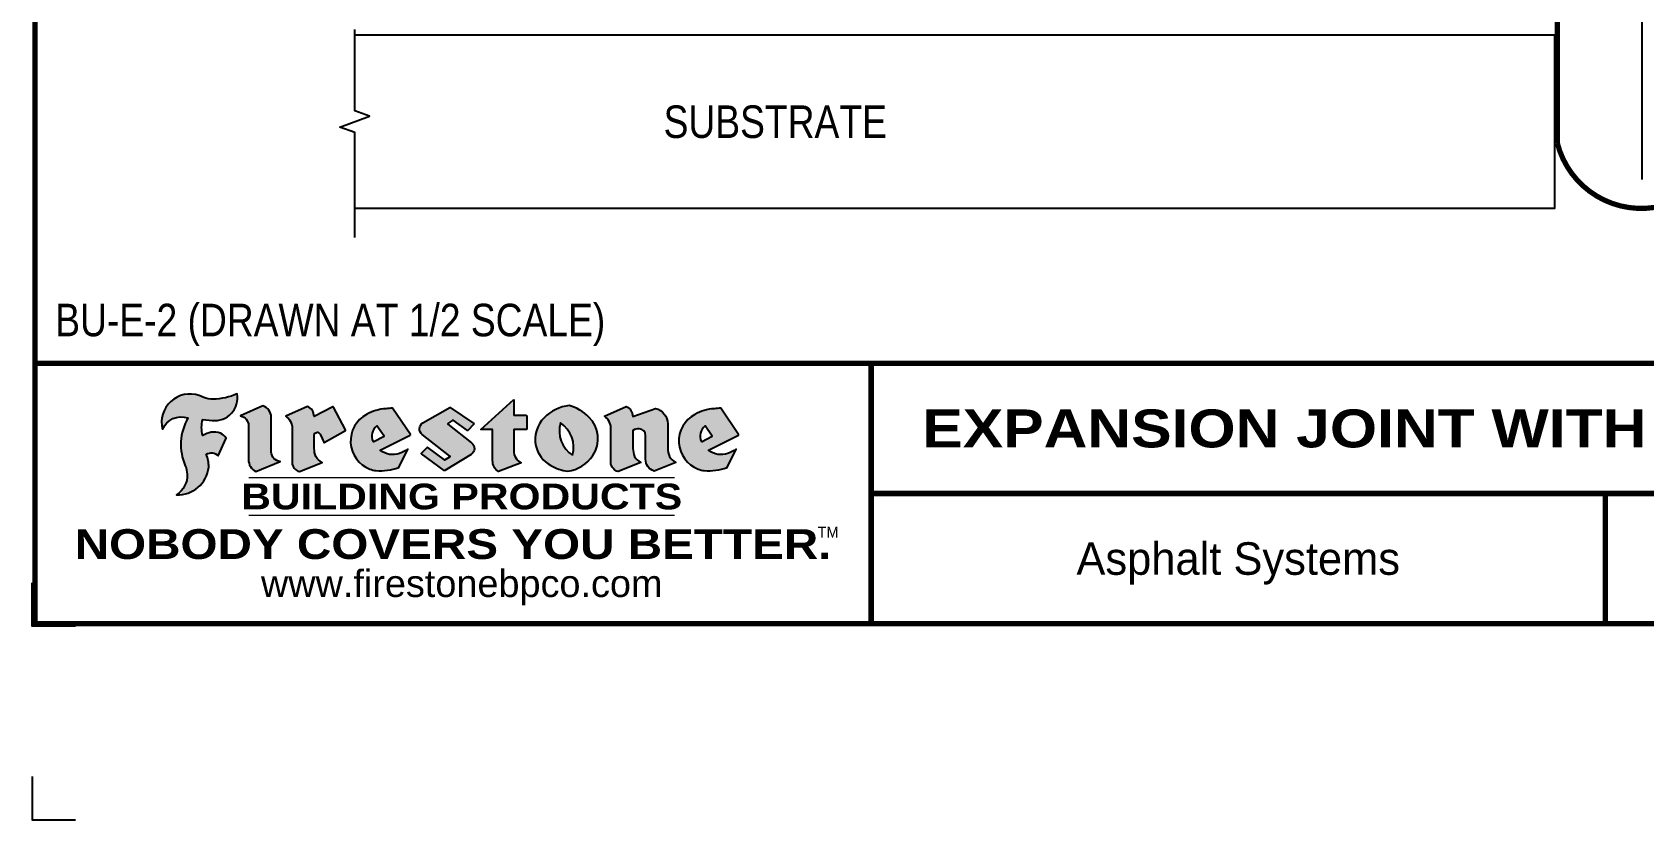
# Model space of a CAD drawing. Header units: inches. Extents: x -556 to -536, y -114.5 to -97.8.
# Drawn here: x -556 to -546.7, y -114.52 to -109.98 of the extents above; entities that cross this region are included whole.
import ezdxf
from ezdxf.enums import TextEntityAlignment as Align

# ---------------------------------------------------------------- set-up
doc = ezdxf.new("R2010")
doc.units = ezdxf.units.IN
doc.header["$MEASUREMENT"] = 0
doc.layers.get('0').update_dxf_attribs({"linetype": 'CONTINUOUS'})
doc.layers.get('DEFPOINTS').update_dxf_attribs({"linetype": 'CONTINUOUS'})
for name, color, linetype in [('FSBP-ACCESSORY-OTHER', 7, 'CONTINUOUS'), ('FSBP-ANNO-LABEL', 7, 'CONTINUOUS'), ('FSBP-MEMBRANE', 7, 'CONTINUOUS'), ('FSBP-SUBSTRATE-GENERIC', 9, 'CONTINUOUS'), ('FSBP-TTLB', 7, 'CONTINUOUS'), ('FSBP-TTLB-BORDER', 7, 'CONTINUOUS'), ('FSBP-TTLB-TEXT', 7, 'CONTINUOUS')]:
    doc.layers.add(name, color=color, linetype=linetype)
doc.styles.add('ARIAL', font='ARIAL.TTF')
doc.styles.add('ARIAL_BOLD', font='ariblk.TTF')
doc.styles.add('ARIAL_NAR', font='ARIALN.TTF')
doc.styles.add('BANKGOTHIC', font='bgothm.ttf')
doc.linetypes.add('BATTING', pattern='A,0.0001,-0.1,[134,ltypeshp.shx,S=0.1,R=0,X=-0.1,Y=0],-0.2,[134,ltypeshp.shx,S=0.1,R=180,X=0.1,Y=0],-0.1', length=0.4001)

# ---------------------------------------------------------------- blocks, each defined once
blk = doc.blocks.new('TTLB-ASPHALT_1')
at = {"layer": 'FSBP-TTLB-TEXT'}
h = blk.add_hatch(color=1, dxfattribs=at)
edge = h.paths.add_edge_path()
edge.add_arc((1.037309769669577, -0.1982514792917272), 0.1319107607348553, 264.0410451462098, 370.3106169565175)
edge.add_arc((1.027551646585692, 0.1214293576525733), 0.3273056962876235, 270.05058356628535, 295.23459397187514, ccw=False)
edge.add_arc((1.022801957313334, -0.06680179986895496), 0.1391656561713503, 249.3281275763668, 272.0749124149863, ccw=False)
edge.add_line((0.9736743133014443, -0.1970076156048179), (0.9474927838574558, -0.1852745150568325))
edge.add_arc((0.8939498971398336, -0.3394262635682139), 0.1631857907024099, 70.84590087378872, 194.3325259843273)
edge.add_arc((0.8444260109029358, -0.4259936440910792), 0.1179914261095279, 70.96950098067128, 156.9641407594482, ccw=False)
edge.add_arc((1.153141409296893, -0.4684497516079489), 0.3110405457095052, 150.323113748316, 203.2084295854517)
edge.add_arc((0.7562495500623072, -0.6412608153899839), 0.1218587156617311, 0.8849157075190988, 24.346689398949877, ccw=False)
edge.add_arc((0.749378166569727, -0.6475258110744306), 0.1289731377238325, -58.36655102076742, 3.6216782311386737, ccw=False)
edge.add_arc((0.825669902954445, -0.5792158350996175), 0.1783301886510355, 267.2205474105585, 354.1381621173521)
edge.add_arc((0.7903121048625223, -0.6011409294291781), 0.2127878929608591, 0.9996158580669169, 21.00503380861242)
edge.add_arc((1.018807122639402, -0.5666691048185157), 0.0513639566841585, 40.821177131732725, 125.52727787225791, ccw=False)
edge.add_line((1.057676976260041, -0.5330924682126437), (1.102776947655911, -0.4308018311949837))
edge.add_arc((1.040858222524662, -0.4699705673995993), 0.07326744446031509, 32.31675181867256, 66.31481236598174)
edge.add_arc((1.03226251882532, -0.5063316993097686), 0.1102246948011782, 69.8179132332389, 125.254734720681)
edge.add_arc((1.127708877207283, -0.3689593535312383), 0.1659710644737306, 164.1569669952081, 196.5811013160487, ccw=False)
edge.add_line((0.9680425188342383, -0.3236487780942383), (1.023615334387159, -0.3294494641845773))
h = blk.add_hatch(color=1, dxfattribs=at)
edge = h.paths.add_edge_path()
edge.add_line((1.275239419159561, -0.6223407783464694), (1.415345367376062, -0.5660418822574371))
edge.add_arc((1.421019305783972, -0.5090099247487814), 0.05731350411836947, 181.9717871001989, 264.31851000495806, ccw=False)
edge.add_line((1.363739737527226, -0.5109819325197265), (1.363412352251203, -0.3102363679013962))
edge.add_arc((1.294263659668758, -0.3103491388304036), 0.06914878453844908, 0.0934405599591014, 72.42834396969012)
edge.add_line((1.315139561173908, -0.2444268274366692), (1.186839444240604, -0.3024209471341379))
edge.add_arc((1.175246268095293, -0.3585110609420923), 0.05727567197445628, -0.017399788185912257, 78.322067691347, ccw=False)
edge.add_line((1.232521937428658, -0.3585284546236807), (1.232574268422297, -0.555126496687123))
edge.add_arc((1.305699496415485, -0.5558575689677241), 0.07312888236350451, 179.4272023230205, 245.3845503102953)
h = blk.add_hatch(color=1, dxfattribs=at)
edge = h.paths.add_edge_path()
edge.add_line((1.792026821926584, -0.3839679064720229), (1.722158956877934, -0.2518542302253621))
edge.add_arc((1.720119655279632, -0.2529327078887889), 0.002306916790721916, 27.87197133405528, 117.3766794470726)
edge.add_line((1.719058846382097, -0.250884159729182), (1.610638460368705, -0.3070279753467702))
edge.add_arc((1.547088841662969, -0.306102665849437), 0.06355635479880158, 359.165808011073, 425.8793658831422)
edge.add_line((1.573061729235633, -0.2480956029480268), (1.446879247402876, -0.3051325108639702))
edge.add_arc((1.407812067100195, -0.3703571330466247), 0.07602957263902092, -3.441403975725109, 59.07992244284969, ccw=False)
edge.add_line((1.483704536400296, -0.3749210150788969), (1.483704536400296, -0.5723838140635706))
edge.add_arc((1.540537465180449, -0.5682544061150878), 0.05698275005415228, 184.1557352478595, 255.3066498366543)
edge.add_line((1.526084036778343, -0.6233736605654059), (1.657291340682093, -0.570650514527486))
edge.add_arc((1.688298576827208, -0.502139038842401), 0.07520153584805701, 207.5160880841914, 245.649226723163, ccw=False)
edge.add_arc((1.721050197024908, -0.491448816845633), 0.1093332836229113, 179.4823365255141, 204.5537900001094, ccw=False)
edge.add_line((1.611721375809452, -0.4904610114968335), (1.611721375809452, -0.4126404716788983))
edge.add_arc((1.628589765097189, -0.4141592990360436), 0.01693662875851165, 28.356188110622497, 174.8549701683584, ccw=False)
edge.add_arc((1.627340435522399, -0.4197189881350454), 0.02111886817708033, 22.216893572439517, 40.10213956426492, ccw=False)
edge.add_line((1.646891420738257, -0.4117336534413738), (1.666638796144639, -0.4549750258192233))
edge.add_arc((1.668737246926753, -0.4540167099035415), 0.002306916790685597, 204.5451281842828, 299.6323508190067)
edge.add_line((1.669877862091766, -0.4560219186518992), (1.791128135493295, -0.3870515928837648))
edge.add_line((1.791128135493295, -0.3870515928837648), (1.792026821926584, -0.3839679064720229))
h = blk.add_hatch(color=1, dxfattribs=at)
h.paths.add_polyline_path([(2.063388732080512, -0.2583237030618903, 0.02524281661523788), (2.025024361750752, -0.2610532129309178, 0.1213611957758757), (1.901773912052249, -0.3008158885520373, 0.6151668103976068), (1.93274136141747, -0.6099060679591872, 0.05306812109568645), (1.967936229862175, -0.617865745600497, 0.1150932231766138), (2.099126721549737, -0.5994933789882708), (2.151195569562105, -0.4944891916583316, -0.08755405562188731), (2.104230609512001, -0.5187113292177372, -0.265591761123442), (1.992692314386659, -0.5010701623316862), (2.165347897647223, -0.4141184325909109, 0.4518949533370738), (2.166222728871162, -0.4107679608846269)])
h.paths.add_polyline_path([(2.014217313945437, -0.4188965037300676), (1.951113654018855, -0.4515330109460507, -0.3720533890450154), (1.973177450672722, -0.3607130665457561)], flags=16)
h = blk.add_hatch(color=1, dxfattribs=at)
edge = h.paths.add_edge_path()
edge.add_arc((2.260407392426799, -0.3775796671688738), 0.0415245022322573, 123.20805433950699, 232.2027298779723, ccw=False)
edge.add_line((2.237665217914071, -0.3428366421988329), (2.393535971665983, -0.2540943745380986))
edge.add_arc((2.394677353533154, -0.2560991469722467), 0.00230691679074142, 55.64644466176969, 119.65426054492929, ccw=False)
edge.add_line((2.395979141996861, -0.2541946229174954), (2.531809646140459, -0.3470380726374032))
edge.add_arc((2.530468902927936, -0.3489153772789848), 0.00230691679070047, -42.73110123842042, 54.46613537395791, ccw=False)
edge.add_line((2.532163440279987, -0.3504807552658491), (2.498457913851155, -0.3869673252714421))
edge.add_arc((2.496763376499132, -0.385401947284592), 0.002306916790673087, 233.75270768949161, 317.26889876139137, ccw=False)
edge.add_line((2.495399362263356, -0.38726241234572), (2.413849913492982, -0.3274738082119626))
edge.add_arc((2.412485899257177, -0.3293342732731332), 0.002306916790719977, 53.75270768979654, 124.4135619297866)
edge.add_line((2.41118211687575, -0.3274311136421062), (2.382933981293377, -0.346782838468144))
edge.add_arc((2.384237763674776, -0.3486859980991568), 0.002306916790694806, 124.4135619293765, 231.8459020253658)
edge.add_line((2.382812599816248, -0.3505000469010184), (2.519899969301207, -0.4581994452042721))
edge.add_arc((2.494247019847677, -0.4908523236374407), 0.0415245022322573, -55.21225898295228, 51.84590202520451, ccw=False)
edge.add_line((2.517938320565804, -0.5249552055672808), (2.364434947484597, -0.6179520922513717))
edge.add_arc((2.363239601923482, -0.6159790200102009), 0.002306916790727131, 233.2955624372974, 301.2087215702374, ccw=False)
edge.add_line((2.361860787187538, -0.6178285429225383), (2.231266621301074, -0.5204709167214361))
edge.add_arc((2.232647938930654, -0.518623262347532), 0.002306916790697738, 135.5134179846412, 233.2179869199849, ccw=False)
edge.add_line((2.231002150870836, -0.5170067083764565), (2.262839375599356, -0.4845937328397696))
edge.add_arc((2.264485163659231, -0.4862102868108593), 0.002306916790748635, 53.03528399994502, 135.5134179853723, ccw=False)
edge.add_line((2.265872365996302, -0.4843670465239001), (2.361834678328762, -0.5565872257804898))
edge.add_arc((2.363221880665748, -0.55474398549363), 0.00230691679062697, 233.0352840000717, 302.2362632414427)
edge.add_line((2.36445241715569, -0.5566953042850713), (2.39428499383348, -0.5378823484768844))
edge.add_arc((2.393054457343538, -0.5359310296853721), 0.002306916790685158, 302.2362632406162, 412.202729876843)
edge.add_line((2.394468296066179, -0.5341081404551886), (2.234958295420142, -0.4103916733127022))
h = blk.add_hatch(color=1, dxfattribs=at)
edge = h.paths.add_edge_path()
edge.add_line((2.763460561272041, -0.2072496393923444), (2.763460561272041, -0.2969520779963801))
edge.add_arc((2.765767478062685, -0.2969520779963943), 0.00230691679065842, 179.9999999996471, 269.9999999996471)
edge.add_line((2.765767478062685, -0.2992589947870528), (2.835417693520355, -0.2992589947870528))
edge.add_arc((2.835417693520355, -0.3015659115777538), 0.002306916790701052, 0, 90, ccw=False)
edge.add_line((2.837724610311056, -0.3015659115777538), (2.837724610311056, -0.3790761307453892))
edge.add_arc((2.835417693520355, -0.3790761307453749), 0.002306916790686842, 269.99999999964706, 359.99999999964706, ccw=False)
edge.add_line((2.835417693520355, -0.3813830475360618), (2.765767478062685, -0.3813830475360618))
edge.add_arc((2.765767478062685, -0.3836899643267202), 0.00230691679065842, 90.00000000035294, 180.0000000003529)
edge.add_line((2.763460561272041, -0.3836899643267344), (2.763460561272041, -0.5033995910642801))
edge.add_arc((2.836735953378934, -0.5071368822038522), 0.07337063740681407, 177.0802527808789, 245.3249543133826)
edge.add_line((2.806105814540615, -0.5738080530967267), (2.674529557384915, -0.6226036013049594))
edge.add_arc((2.708610405062075, -0.5642984087917995), 0.0675351734460605, 177.0345319916277, 239.69264280249, ccw=False)
edge.add_line((2.641165668230087, -0.560804539009709), (2.641165668230087, -0.3836899643267344))
edge.add_arc((2.638858751439443, -0.3836899643267202), 0.00230691679065842, 359.9999999996471, 449.999999999647)
edge.add_line((2.638858751439443, -0.3813830475360618), (2.572857950769389, -0.3813830475360618))
edge.add_line((2.572857950769389, -0.3813830475360618), (2.763460561272041, -0.2072496393923444))
h = blk.add_hatch(color=1, dxfattribs=at)
edge = h.paths.add_edge_path(flags=16)
edge.add_arc((2.940363509127394, -0.4847985213681483), 0.1684614578629417, 344.5558804047865, 417.0140046669545)
edge.add_arc((3.194458079644619, -0.3883534532477739), 0.1684614578629416, 164.5558804047865, 237.0140046669546)
edge = h.paths.add_edge_path()
edge.add_arc((3.069375116502187, -0.4399344555144893), 0.1828726885096673, 136.0914512150047, 191.213418978326)
edge.add_arc((3.064939550433394, -0.4318234379590393), 0.18031488047485, 194.0167254156723, 240.666373083186)
edge.add_arc((3.098047041778983, -0.3845058757092517), 0.2378525180183701, 239.2975390661776, 264.2889872773176)
edge.add_arc((3.048844782126224, -0.419023238379296), 0.203760689247156, 277.1986764832035, 326.503572961274)
edge.add_arc((3.077739326803538, -0.434104661646515), 0.1713748657917091, 325.3768876809903, 406.3828327799087)
edge.add_arc((3.011839488065931, -0.4896144380417837), 0.257194564585, 44.2846255351977, 73.82901434867308)
edge.add_arc((3.117152499586979, -0.4983433120546721), 0.2579560664039132, 97.50292863483669, 134.1039137579027)
h = blk.add_hatch(color=1, dxfattribs=at)
edge = h.paths.add_edge_path()
edge.add_line((3.322690228557462, -0.5721896537377091), (3.322690228557462, -0.3749210150788969))
edge.add_arc((3.24679775925739, -0.3703571330465678), 0.076029572638996, 356.5585960242387, 419.0799224428129)
edge.add_line((3.285864939560099, -0.3051325108639702), (3.412047421392799, -0.2480956029480268))
edge.add_arc((3.386074533820164, -0.3061026658494939), 0.06355635479883807, 0.3962622833877276, 65.87936588318718, ccw=False)
edge.add_line((3.449629368605429, -0.3056631084210863), (3.580526418688805, -0.2593848434574539))
edge.add_arc((3.555744121700968, -0.3530904070730259), 0.09692726601172152, 2.366977007666776, 75.18615851992018, ccw=False)
edge.add_line((3.652588689330287, -0.3490873311063041), (3.652588689330287, -0.4883770011386872))
edge.add_arc((3.761877549389567, -0.4914934052703757), 0.1093332836229049, 178.3666365323574, 204.5537900000422)
edge.add_arc((3.729125929191724, -0.502183627267101), 0.07520153584796149, 207.5160880841713, 245.2240541443095)
edge.add_line((3.697611150971852, -0.5704631245385627), (3.572585913552643, -0.6207021253773775))
edge.add_arc((3.595347186007587, -0.5526356419907756), 0.0717713151919874, 180.3328587115751, 251.51018566665869, ccw=False)
edge.add_line((3.523577081955409, -0.5530525936986663), (3.523577081955409, -0.4153032515383615))
edge.add_arc((3.486319529276869, -0.4148773504126382), 0.03725998689428563, 359.3450650296066, 449.0500281941025)
edge.add_arc((3.482769874121715, -0.4419622099033518), 0.06447454900600776, 86.29402372314017, 119.8211331593848)
edge.add_line((3.450707067966732, -0.3860252459975726), (3.450707067966732, -0.4904610114968335))
edge.add_arc((3.560035889182245, -0.4914488168456472), 0.1093332836229753, 179.4823365255069, 204.5537900001023)
edge.add_arc((3.527284268984403, -0.5021390388425004), 0.07520153584796385, 207.5160880841699, 245.6492267231416)
edge.add_line((3.496277032839316, -0.570650514527486), (3.365069728935509, -0.6233736605654059))
edge.add_arc((3.379502486061938, -0.5682868177318028), 0.05694615642555721, 183.9298782390169, 255.318496325343, ccw=False)
h = blk.add_hatch(color=1, dxfattribs=at)
h.paths.add_polyline_path([(3.957695472291277, -0.2583237030618903, 0.02524281661523822), (3.919331101961575, -0.2610532129309178, 0.1085638477195505), (3.807890832595604, -0.2939221658134414, 0.6425897848490651), (3.827048101628293, -0.6099060679591872, 0.05306812109569052), (3.862242970072884, -0.617865745600497, 0.1150932231766133), (3.993433461760503, -0.5994933789882708), (4.045502309772871, -0.4944891916583316, -0.08755405562189084), (3.998537349722767, -0.5187113292177372, -0.2655917611234366), (3.886999054597368, -0.5010701623316862), (4.059654637857989, -0.4141184325909109, 0.4518949533370731), (4.060529469081928, -0.4107679608846269)])
h.paths.add_polyline_path([(3.90852405415626, -0.4188965037300676), (3.845420394229677, -0.4515330109460507, -0.3720533890450147), (3.867484190883488, -0.3607130665457561)], flags=16)
at = {"layer": 'DEFPOINTS', "color": 1}
blk.add_lwpolyline([(0.234375, -1.515625), (-0.015625, -1.515625), (-0.015625, -1.265625)], dxfattribs=at)
at = {"layer": 'DEFPOINTS', "linetype": 'Continuous', "ltscale": 1.75}
blk.add_lwpolyline([(-0.015625, -2.380833333333342), (-0.015625, -2.630833333333342), (0.234375, -2.630833333333342)], dxfattribs=at)
at = {"layer": 'FSBP-TTLB', "const_width": 0.03125}
for points in [[(0, 0), (0, -1.5), (20, -1.5), (20, 0), (0, 0)], [(4.825208527206769, 0), (4.825208527206769, -0.75)], [(4.825208527206769, -0.75), (14.84028770518938, -0.75)], [(4.825208527206769, -0.75), (4.825208527206769, -1.5)]]:
    blk.add_lwpolyline(points, dxfattribs=at)
at = {"layer": 'FSBP-TTLB-BORDER', "const_width": 0.03125}
blk.add_lwpolyline([(20, 0), (20, 13), (0, 13), (0, 0)], dxfattribs=at)
at = {"layer": 'FSBP-TTLB-TEXT', "color": 1}
blk.add_line((0.7358432058323388, -0.379822754145593), (0.7358432058323388, -0.379822754145593), dxfattribs=at)
for points in [[(1.023615323725323, -0.3294494630716969, 0.5000510906601082), (1.167090420776901, -0.1746414942047778, -0.1103304102359608), (1.027840608309816, -0.2058762110801382, -0.09957876667165425), (0.9736743133014443, -0.1970076156048179), (0.9474927838574558, -0.1852745150568325, 0.5978159689075124), (0.7358432058323388, -0.379822754145593, -0.3938834584182213), (0.8828996422548698, -0.3144510229727047, 0.2349406564350952), (0.86727108227484, -0.5910237178633082, -0.1027304183841549), (0.8780937320133262, -0.6393788197974146, -0.2772692352614086), (0.8170223912655956, -0.7573362346216896, 0.3985429150902959), (1.003067614090241, -0.5974286950643517, 0.0875124847930418), (0.9889600163401155, -0.5248671157293501, -0.3874031597924062), (1.057676976260041, -0.5330924682126437), (1.102776947655911, -0.4308018311949837, 0.1494423498871741), (1.07029056398062, -0.4028746979725923, 0.2467195073738216), (0.9686394281704906, -0.4163228904100862, -0.1424285161541127), (0.9680425188342383, -0.3236487780942383), (1.023615334387159, -0.3294494641845773)], [(2.166222728871162, -0.4107679608846269), (2.063388732080512, -0.2583237030618903, 0.02524281661523788), (2.025024361750752, -0.2610532129309178, 0.1085638477195265), (1.913584092384895, -0.2939221658134414, 0.6425897848491228), (1.93274136141747, -0.6099060679591872, 0.05306812109568648), (1.967936229862175, -0.617865745600497, 0.1150932231766137), (2.099126721549737, -0.5994933789882708), (2.151195569562105, -0.4944891916583316, -0.0875540556218873), (2.104230609512001, -0.5187113292177372, -0.2655917611234418), (1.992692314386659, -0.5010701623316862), (2.165347897647223, -0.4141184325909109)], [(2.763460561272041, -0.2072496393923444), (2.763460561272041, -0.2969520779963801, 0.4142135623730958), (2.765767478062685, -0.2992589947870528), (2.835417693520355, -0.2992589947870528, -0.414213562373095), (2.837724610311056, -0.3015659115777538), (2.837724610311056, -0.3790761307453892, -0.4142135623730938), (2.835417693520355, -0.3813830475360618), (2.765767478062685, -0.3813830475360618, 0.4142135623730958), (2.763460561272041, -0.3836899643267344), (2.763460561272041, -0.5033995910642801, 0.3068985753588853), (2.806105814540615, -0.5738080530967267), (2.674529557384915, -0.6226036013049594, -0.2804194150632976), (2.641165668230087, -0.560804539009709), (2.641165668230087, -0.3836899643267344, 0.414213562373095), (2.638858751439443, -0.3813830475360618), (2.572857950769389, -0.3813830475360618), (2.763460561272041, -0.2072496393923444)], [(4.060529469081928, -0.4107679608846269), (3.957695472291277, -0.2583237030618903, 0.02524281661523788), (3.919331101961575, -0.2610532129309178, 0.1085638477195265), (3.807890832595604, -0.2939221658134414, 0.6425897848491228), (3.827048101628293, -0.6099060679591872, 0.05306812109568648), (3.862242970072884, -0.617865745600497, 0.1150932231766137), (3.993433461760503, -0.5994933789882708), (4.045502309772871, -0.4944891916583316, -0.0875540556218873), (3.998537349722767, -0.5187113292177372, -0.2655917611234418), (3.886999054597368, -0.5010701623316862), (4.059654637857989, -0.4141184325909109)], [(4.059654637857989, -0.4141184325909109, 0.4518949533370731), (4.060529469081928, -0.4107679608846269, 0.4518949533370731)]]:
    blk.add_lwpolyline(points, format="xyb", dxfattribs=at)
for points in [[(1.275239419159561, -0.6223407783464694), (1.415345367376062, -0.5660418822574371, -0.3756100036733062), (1.363739737527226, -0.5109819325197265), (1.363412352251203, -0.3102363679013962, 0.3265360292958048), (1.315139561173908, -0.2444268274366692), (1.186839444240604, -0.3024209471341379, -0.3557863980845349), (1.232521937428658, -0.3585284546236807), (1.232574268422297, -0.555126496687123, 0.2960110723418457)], [(1.792026821926584, -0.3839679064720229), (1.722158956877934, -0.2518542302253621, 0.4116839150163434), (1.719058846382097, -0.250884159729182), (1.610638460368705, -0.3070279753467702, 0.2996033003794034), (1.573061729235633, -0.2480956029480268), (1.446879247402876, -0.3051325108639702, -0.2797757560995365), (1.483704536400296, -0.3749210150788969), (1.483704536400296, -0.5723838140635706, 0.320828638474519), (1.526084036778343, -0.6233736605654059), (1.657291340682093, -0.570650514527486, -0.1679398621276611), (1.621603752698661, -0.5368819723450571, -0.1098333365370753), (1.611721375809452, -0.4904610114968335), (1.611721375809452, -0.4126404716788983, -0.743334502655012), (1.64349420176768, -0.4061152228778298, -0.07819791644735608), (1.646891420738257, -0.4117336534413738), (1.666638796144639, -0.4549750258192233, 0.4404648714563479), (1.669877862091766, -0.4560219186518992), (1.791128135493295, -0.3870515928837648)], [(2.234958295420142, -0.4103916733127022, -0.5150044486718882), (2.237665217914071, -0.3428366421988329), (2.393535971665983, -0.2540943745380986, -0.2867822934100265), (2.395979141996861, -0.2541946229174954), (2.531809646140459, -0.3470380726374032, -0.4515027974650387), (2.532163440279987, -0.3504807552658491), (2.498457913851155, -0.3869673252714421, -0.3814439164929681), (2.495399362263356, -0.38726241234572), (2.413849913492982, -0.3274738082119626, 0.3184718635035665), (2.41118211687575, -0.3274311136421062), (2.382933981293377, -0.346782838468144, 0.5064094529656681), (2.382812599816248, -0.3505000469010184), (2.519899969301207, -0.4581994452042721, -0.5043597839115849), (2.517938320565804, -0.5249552055672808), (2.364434947484597, -0.6179520922513717, -0.3053163970316367), (2.361860787187538, -0.6178285429225383), (2.231266621301074, -0.5204709167214361, -0.4541703869768119), (2.231002150870836, -0.5170067083764565), (2.262839375599356, -0.4845937328397696, -0.3762644290664977), (2.265872365996302, -0.4843670465239001), (2.361834678328762, -0.5565872257804898, 0.3114700032088108), (2.36445241715569, -0.5566953042850713), (2.39428499383348, -0.5378823484768844, 0.520381097387146), (2.394468296066179, -0.5341081404551886)], [(2.937624918725987, -0.3131105398334029, 0.2452625673097023), (2.889993533867141, -0.4754966266250307, 0.2064059665179019), (2.976604338974084, -0.5890186876871866, 0.1094800500670344), (3.074378098474654, -0.6211778035979165, 0.2185147641853038), (3.218764944843201, -0.5314757029352819, 0.3689489483072479), (3.195959963110113, -0.3100352223135445, 0.1296305888694145), (3.0834694040758, -0.242595816912754, 0.1610736375384317)], [(3.322690228557462, -0.5721896537377091), (3.322690228557462, -0.3749210150788969, 0.2797757560995341), (3.285864939560099, -0.3051325108639702), (3.412047421392799, -0.2480956029480268, -0.2937618496109166), (3.449629368605429, -0.3056631084210863), (3.580526418688805, -0.2593848434574539, -0.3288760160581939), (3.652588689330287, -0.3490873311063041), (3.652588689330287, -0.4883770011386872, 0.114762897203527), (3.662431105063263, -0.536926560769686, 0.166032965990522), (3.697611150971852, -0.5704631245385627), (3.572585913552643, -0.6207021253773775, -0.3209557512194564), (3.523577081955409, -0.5530525936986663), (3.523577081955409, -0.4153032515383615, 0.4127061514896111), (3.48693727661589, -0.3776224848030694, 0.1473421876160361), (3.450707067966732, -0.3860252459975726), (3.450707067966732, -0.4904610114968335, 0.1098333365370753), (3.460589444855941, -0.5368819723450855, 0.1679398621276611), (3.496277032839316, -0.570650514527486), (3.365069728935509, -0.6233736605654059, -0.3219729545308964), (3.322690228557462, -0.5721896537377091, 29.1476284739)], [(1.951113654018855, -0.4515330109460507), (2.014217313945437, -0.4188965037300676), (1.973177450672722, -0.3607130665457561, 0.3720533890450154)], [(3.10274193015772, -0.5296595419651595, 0.3271311138286319), (3.032079658614293, -0.3434924326507627, 0.3271311138286322)], [(3.845420394229677, -0.4515330109460507), (3.90852405415626, -0.4188965037300676), (3.867484190883488, -0.3607130665457561, 0.3720533890450154)]]:
    blk.add_lwpolyline(points, format="xyb", close=True, dxfattribs=at)
at = {"layer": 'FSBP-TTLB-TEXT'}
for points, const_width in [([(1.233926579809207, -0.6584455781731435), (3.691229482685259, -0.6584455781731577)], 0.0078125), ([(9.061522829276782, -0.75), (9.061522829276782, -1.5)], 0.03125), ([(1.233926579809207, -0.8761560960495984), (3.691229482685259, -0.8761560960495842)], 0.0078125)]:
    blk.add_lwpolyline(points, dxfattribs=dict(at, const_width=const_width))
at = {"layer": 'FSBP-TTLB-TEXT', "color": 1}
for centre, start, end in [((1.789987520328282, -0.3850463841354355), 299.6323508193319, 27.87197133380463), ((2.164310260790558, -0.412058050385383), 296.7304547840455, 34.00233684987403)]:
    blk.add_arc(centre, 0.00230691679068068, start, end, dxfattribs=at)
at = {"layer": 'FSBP-TTLB-TEXT', "lineweight": 18, "style": 'ARIAL_BOLD'}
blk.add_text('BUILDING PRODUCTS', height=0.1484375, dxfattribs=at).set_placement((2.462578031247233, -0.7673008371113639), align=Align.MIDDLE_CENTER)
at = {"layer": 'FSBP-TTLB-TEXT', "color": 1}
for s, height, style, p in [('NOBODY COVERS YOU BETTER.', 0.171875, 'ARIAL_BOLD', (2.412604263603384, -1.041650450587369)), ('TM', 0.0625, 'BANKGOTHIC', (4.576671173373001, -0.9725745042934193))]:
    blk.add_text(s, height=height, dxfattribs=dict(at, style=style)).set_placement(p, align=Align.MIDDLE_CENTER)
at = {"layer": 'FSBP-TTLB-TEXT'}
for s, height, style, p in [('Asphalt Systems', 0.1875, 'BANKGOTHIC', (6.943365678241776, -1.125)), ('www.firestonebpco.com', 0.15625, 'ARIAL', (2.462578031247233, -1.268657306740124))]:
    blk.add_text(s, height=height, dxfattribs=dict(at, style=style)).set_placement(p, align=Align.MIDDLE_CENTER)
for tag, height, style, p in [('DETAIL_DESCP_LINE_1', 0.21875, 'ARIAL_BOLD', (9.832748116198076, -0.375)), ('ISSUE_REV_DATE', 0.21875, 'ARIAL', (15.84069633627263, -0.7282559425942452)), ('DETAIL_NUMBER', 0.4375, 'ARIAL', (18.42055248367797, -0.8931630692489421))]:
    blk.add_attdef(tag, text='', height=height, dxfattribs=dict(at, style=style)).set_placement(p, align=Align.MIDDLE_CENTER)
at = {"layer": 'FSBP-TTLB-TEXT', "style": 'ARIAL'}
blk.add_attdef('ACCPT_SYSTEMS', text='', height=0.21875, dxfattribs=at).set_placement((11.49438170418193, -1.125), align=Align.MIDDLE_LEFT)

msp = doc.modelspace()

# ---------------------------------------------------------------- linework, layer by layer
at = {"layer": 'FSBP-ACCESSORY-OTHER', "linetype": 'BATTING'}
msp.add_line((-546.7090118059104, -110.8291856083898), (-546.7090118059104, -103.5504009206988), dxfattribs=at)
at = {"layer": 'FSBP-MEMBRANE', "linetype": 'Continuous', "const_width": 0.03}
msp.add_lwpolyline([(-547.4627341801695, -103.4172273007708), (-547.2134741361651, -103.4172273007708, -0.4142135623730909), (-547.1978491361651, -103.4328523007708), (-547.1978491361651, -103.5102056148361), (-547.1978491361651, -110.61930557973, 0.7762176150582661), (-546.2290991361651, -110.6193055797299), (-546.2290991361651, -103.5102056148361), (-546.2290991361651, -103.4328523007708, -0.414213562373095), (-546.2134741361651, -103.4172273007708), (-545.9642140921608, -103.4172273007708)], format="xyb", dxfattribs=at)
at = {"layer": 'FSBP-SUBSTRATE-GENERIC'}
for points in [[(-554.1372871299945, -111.1619526536904), (-554.1372871299945, -110.5577859870238), (-554.2231457993526, -110.5265359870238), (-554.0514284606368, -110.4640359870238), (-554.1372871299945, -110.4327859870238), (-554.1372871299945, -109.9640359870238)], [(-554.1372871299945, -109.9952859870238), (-547.2134741361651, -109.9952859870238), (-547.2134741361651, -110.9952859870238), (-554.1372871299945, -110.9952859870238)]]:
    msp.add_lwpolyline(points, dxfattribs=at)

# ---------------------------------------------------------------- block references
ref = msp.add_blockref('TTLB-ASPHALT_1', (-555.9827812163483, -111.8886115816887))
ref.add_attrib('DETAIL_DESCP_LINE_1', 'EXPANSION JOINT WITH PRE-MANUFACTURED COVER', dxfattribs={"layer": 'FSBP-TTLB-TEXT', "height": 0.21875, "style": 'ARIAL_BOLD'}).set_placement((-546.1500331001502, -112.2636115816887), align=Align.MIDDLE_CENTER)

# ---------------------------------------------------------------- texts
at = {"layer": 'DEFPOINTS', "style": 'ARIAL_NAR'}
msp.add_text('BU-E-2 (DRAWN AT 1/2 SCALE)', height=0.1875, dxfattribs=at).set_placement((-555.8656238622738, -111.6386115816886), align=Align.MIDDLE_LEFT)
at = {"layer": 'FSBP-ANNO-LABEL', "style": 'ARIAL_NAR'}
msp.add_text('SUBSTRATE', height=0.1875, dxfattribs=at).set_placement((-551.7109852041629, -110.4952859870238), align=Align.MIDDLE_CENTER)

doc.saveas('drawing.dxf')
